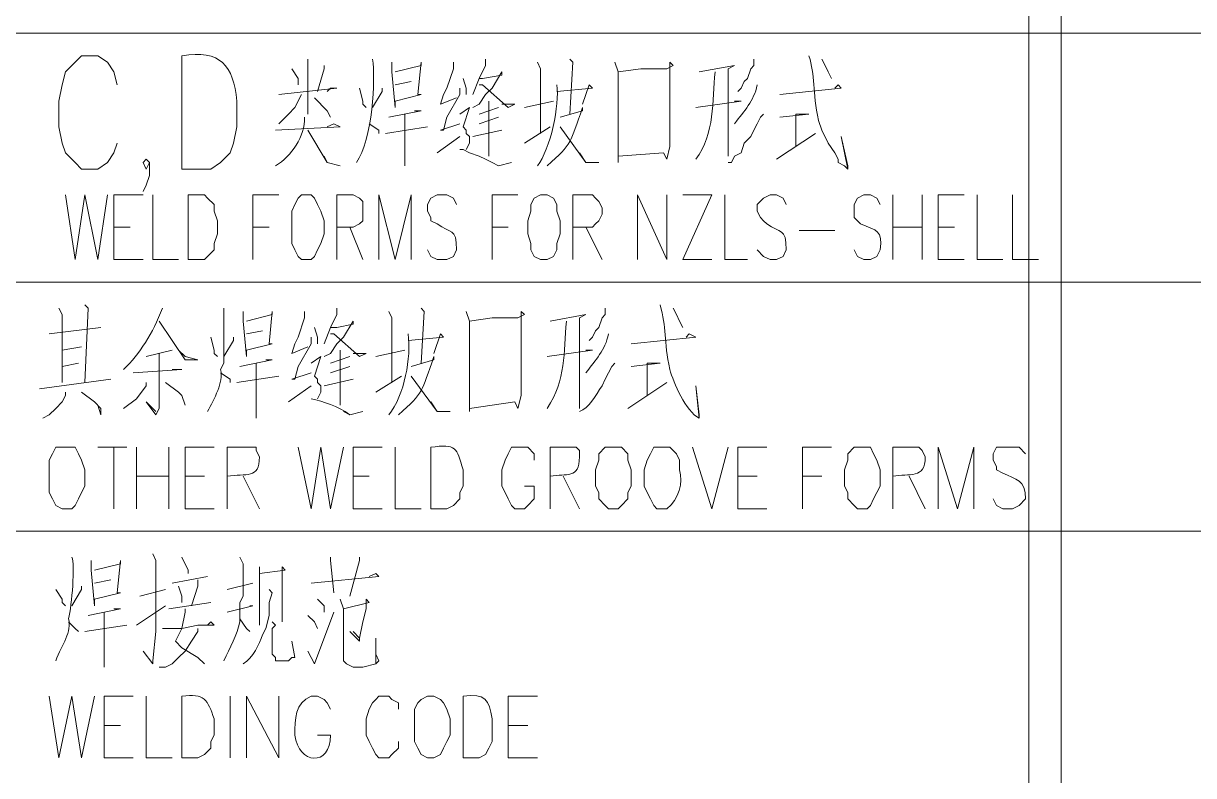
# Model space of a CAD drawing. Header units: millimetres. Extents: x 0 to 825, y 0 to 1167.
# Drawn here: x 686.1 to 751.3, y 979.8 to 1021.6 of the extents above; entities that cross this region are included whole.
import ezdxf

# ---------------------------------------------------------------- set-up
doc = ezdxf.new("R2010")
doc.units = ezdxf.units.MM
doc.layers.add('1', color=7, linetype='Continuous')

msp = doc.modelspace()

# ---------------------------------------------------------------- linework, layer by layer
at = {"layer": '1', "color": 30, "lineweight": 9}
msp.add_lwpolyline([(742.101732, 0.141732), (742.101732, 1166.901732)], dxfattribs=at)
at = {"layer": '1', "color": 0, "lineweight": 9}
for points in [[(743.901732, 785.301732), (743.901732, 1131.981732), (743.901732, 785.301732)], [(810.501732, 1021.101732), (560.841732, 1021.101732)], [(810.501732, 1021.101732), (560.841732, 1021.101732)], [(691.341732, 1018.221732), (691.161732, 1018.941732), (690.801732, 1019.481732), (690.261732, 1019.841732), (689.361732, 1019.841732), (689.001732, 1019.481732), (688.461732, 1018.941732), (688.281732, 1018.221732), (688.101732, 1017.321732), (688.101732, 1015.881732), (688.281732, 1014.981732), (688.461732, 1014.441732), (689.001732, 1013.901732), (689.361732, 1013.541732), (690.261732, 1013.541732), (690.801732, 1013.901732), (691.161732, 1014.441732), (691.341732, 1014.981732)], [(701.061732, 1019.121732), (701.421732, 1018.581732), (701.421732, 1018.221732)], [(701.961732, 1019.661732), (701.961732, 1019.481732), (701.961732, 1016.601732), (701.961732, 1016.961732), (701.961732, 1017.321732)], [(702.861732, 1019.301732), (702.861732, 1019.121732), (702.501732, 1017.861732)], [(706.641732, 1019.481732), (706.641732, 1018.941732), (706.821732, 1016.961732), (706.821732, 1017.321732), (708.261732, 1017.681732), (708.081732, 1017.681732), (708.261732, 1019.481732), (708.261732, 1019.301732), (706.821732, 1018.941732)], [(710.061732, 1019.481732), (710.061732, 1019.121732), (709.701732, 1018.041732), (709.521732, 1017.681732), (709.341732, 1017.141732), (710.241732, 1017.501732)], [(711.861732, 1019.661732), (711.861732, 1019.301732), (711.501732, 1018.581732), (711.141732, 1017.681732)], [(714.741732, 1019.481732), (714.921732, 1019.121732), (714.921732, 1015.521732)], [(716.541732, 1019.661732), (716.721732, 1019.481732), (716.721732, 1019.481732), (716.541732, 1016.601732)], [(719.061732, 1019.481732), (719.241732, 1018.941732), (719.241732, 1013.901732), (719.241732, 1014.261732), (721.761732, 1014.441732), (721.761732, 1014.441732), (721.941732, 1014.081732), (722.121732, 1014.801732), (722.121732, 1015.521732), (722.121732, 1016.781732), (722.121732, 1019.481732), (722.301732, 1019.301732), (721.941732, 1019.121732), (720.681732, 1019.121732), (720.501732, 1019.121732), (719.241732, 1018.941732)], [(723.741732, 1018.941732), (725.721732, 1019.301732), (725.721732, 1019.301732), (725.361732, 1019.121732)], [(725.361732, 1019.121732), (725.361732, 1014.261732), (725.361732, 1014.441732), (725.361732, 1014.801732)], [(726.801732, 1019.661732), (726.801732, 1019.301732), (726.621732, 1019.121732), (726.441732, 1018.581732), (726.261732, 1018.401732), (726.081732, 1018.041732), (725.901732, 1017.861732)], [(730.581732, 1019.661732), (730.761732, 1019.301732), (730.941732, 1018.941732), (731.121732, 1018.581732)], [(710.601732, 1018.581732), (710.781732, 1018.041732), (710.781732, 1017.681732)], [(711.501732, 1018.581732), (711.681732, 1018.581732), (712.761732, 1018.761732), (712.761732, 1018.941732), (712.221732, 1018.041732), (711.861732, 1017.681732), (711.501732, 1017.141732), (711.141732, 1016.961732)], [(700.341732, 1017.681732), (703.581732, 1018.041732), (703.221732, 1018.041732), (703.041732, 1017.861732)], [(704.841732, 1018.041732), (705.021732, 1017.321732), (705.021732, 1017.141732), (705.201732, 1016.961732)], [(706.101732, 1018.041732), (706.101732, 1017.861732), (705.561732, 1016.961732)], [(706.821732, 1018.221732), (707.721732, 1018.401732)], [(710.421732, 1018.041732), (710.421732, 1017.681732), (709.701732, 1016.421732), (709.521732, 1015.701732), (709.341732, 1015.701732), (710.421732, 1016.061732)], [(711.501732, 1018.221732), (711.681732, 1018.221732), (713.121732, 1016.961732), (713.481732, 1017.141732), (712.941732, 1017.141732), (712.761732, 1017.141732)], [(715.821732, 1017.861732), (717.801732, 1018.041732), (717.621732, 1018.221732), (717.261732, 1017.141732)], [(731.301732, 1018.041732), (731.481732, 1018.221732), (731.661732, 1018.041732), (728.241732, 1017.681732), (728.241732, 1017.681732)], [(701.601732, 1017.681732), (701.241732, 1016.961732), (700.881732, 1016.601732), (700.341732, 1016.061732)], [(702.321732, 1017.501732), (703.041732, 1016.781732), (703.221732, 1016.421732)], [(712.041732, 1017.321732), (712.041732, 1014.261732), (712.041732, 1014.621732), (712.041732, 1014.981732)], [(714.021732, 1016.961732), (715.641732, 1017.321732)], [(723.561732, 1016.961732), (726.081732, 1017.321732), (725.901732, 1017.321732), (725.721732, 1017.321732)], [(706.461732, 1016.421732), (708.261732, 1016.781732), (708.081732, 1016.781732), (707.901732, 1016.781732)], [(707.361732, 1016.601732), (707.361732, 1013.721732), (707.361732, 1014.081732), (707.361732, 1014.441732)], [(710.421732, 1016.601732), (710.961732, 1016.961732), (710.961732, 1016.961732), (710.601732, 1015.881732), (710.781732, 1015.701732), (710.781732, 1015.521732), (710.961732, 1015.341732), (710.961732, 1014.981732), (710.781732, 1014.621732)], [(712.581732, 1016.961732), (711.501732, 1016.601732)], [(727.341732, 1016.601732), (727.161732, 1016.421732), (726.981732, 1016.061732), (726.801732, 1015.701732), (726.621732, 1015.341732), (726.261732, 1014.981732), (726.081732, 1014.441732), (725.721732, 1014.261732), (725.541732, 1013.901732), (725.361732, 1013.901732)], [(728.241732, 1016.421732), (729.861732, 1016.601732), (729.681732, 1016.601732), (729.321732, 1016.601732), (729.141732, 1016.601732), (729.141732, 1016.241732), (729.141732, 1014.801732)], [(700.161732, 1015.701732), (703.761732, 1015.881732), (703.401732, 1016.061732), (703.041732, 1015.881732)], [(705.381732, 1016.061732), (705.921732, 1015.701732), (705.921732, 1015.521732)], [(706.281732, 1015.521732), (708.621732, 1015.881732)], [(711.501732, 1016.061732), (712.581732, 1016.421732)], [(714.021732, 1014.981732), (715.461732, 1015.881732)], [(716.001732, 1015.881732), (717.441732, 1013.901732), (718.161732, 1013.901732), (717.441732, 1013.901732), (717.081732, 1014.441732)], [(701.961732, 1015.701732), (703.041732, 1013.901732), (703.761732, 1013.721732), (703.041732, 1013.901732), (702.861732, 1014.261732)], [(709.161732, 1014.441732), (710.421732, 1015.341732)], [(712.761732, 1015.701732), (711.141732, 1015.341732)], [(728.061732, 1014.081732), (730.221732, 1015.521732)], [(710.421732, 1014.621732), (710.601732, 1014.621732), (710.961732, 1014.441732), (711.501732, 1014.261732), (711.861732, 1014.081732), (712.221732, 1013.901732), (712.581732, 1013.721732), (713.301732, 1013.901732), (712.581732, 1013.721732), (712.221732, 1013.901732)], [(693.141732, 1013.901732), (692.961732, 1013.541732), (692.781732, 1013.901732), (692.961732, 1014.081732), (693.141732, 1013.901732), (693.141732, 1013.181732), (692.961732, 1012.641732), (692.781732, 1012.281732)], [(688.461732, 1012.101732), (689.001732, 1008.501732), (689.541732, 1012.101732), (690.261732, 1008.501732), (690.801732, 1012.101732)], [(691.161732, 1008.501732), (691.161732, 1012.101732), (692.781732, 1012.101732)], [(693.321732, 1012.101732), (693.321732, 1008.501732), (694.761732, 1008.501732)], [(695.301732, 1008.501732), (695.301732, 1012.101732), (696.201732, 1012.101732), (696.381732, 1011.921732), (696.741732, 1011.561732), (696.741732, 1011.201732), (696.921732, 1010.661732), (696.921732, 1009.941732), (696.741732, 1009.401732), (696.741732, 1009.041732), (696.381732, 1008.681732), (696.201732, 1008.501732), (695.301732, 1008.501732)], [(698.901732, 1008.501732), (698.901732, 1012.101732), (700.341732, 1012.101732)], [(701.601732, 1012.101732), (701.421732, 1011.921732), (701.241732, 1011.561732), (701.061732, 1011.201732), (701.061732, 1010.661732), (701.061732, 1009.941732), (701.061732, 1009.401732), (701.241732, 1009.041732), (701.421732, 1008.681732), (701.601732, 1008.501732), (702.141732, 1008.501732), (702.321732, 1008.681732), (702.501732, 1009.041732), (702.681732, 1009.401732), (702.861732, 1009.941732), (702.861732, 1010.661732), (702.681732, 1011.201732), (702.501732, 1011.561732), (702.321732, 1011.921732), (702.141732, 1012.101732), (701.601732, 1012.101732)], [(703.581732, 1008.501732), (703.581732, 1012.101732), (704.481732, 1012.101732), (704.841732, 1011.921732), (705.021732, 1011.741732), (705.021732, 1011.381732), (705.021732, 1011.021732), (705.021732, 1010.661732), (704.841732, 1010.481732), (704.481732, 1010.301732), (703.581732, 1010.301732)], [(705.921732, 1008.501732), (705.921732, 1012.101732), (706.821732, 1008.501732), (707.721732, 1012.101732), (707.721732, 1008.501732)], [(712.221732, 1008.501732), (712.221732, 1012.101732), (713.661732, 1012.101732)], [(714.921732, 1012.101732), (714.561732, 1011.921732), (714.381732, 1011.561732), (714.381732, 1011.201732), (714.201732, 1010.661732), (714.201732, 1009.941732), (714.381732, 1009.401732), (714.381732, 1009.041732), (714.561732, 1008.681732), (714.921732, 1008.501732), (715.281732, 1008.501732), (715.641732, 1008.681732), (715.821732, 1009.041732), (715.821732, 1009.401732), (716.001732, 1009.941732), (716.001732, 1010.661732), (715.821732, 1011.201732), (715.821732, 1011.561732), (715.641732, 1011.921732), (715.281732, 1012.101732), (714.921732, 1012.101732)], [(716.721732, 1008.501732), (716.721732, 1012.101732), (717.801732, 1012.101732), (717.981732, 1011.921732), (718.161732, 1011.741732), (718.341732, 1011.381732), (718.341732, 1011.021732), (718.161732, 1010.661732), (717.981732, 1010.481732), (717.801732, 1010.301732), (716.721732, 1010.301732)], [(720.321732, 1008.501732), (720.321732, 1012.101732), (721.941732, 1008.501732), (721.941732, 1012.101732)], [(722.841732, 1012.101732), (724.461732, 1012.101732), (722.841732, 1008.501732), (724.461732, 1008.501732)], [(725.181732, 1012.101732), (725.181732, 1008.501732), (726.441732, 1008.501732)], [(734.541732, 1008.501732), (734.541732, 1012.101732)], [(736.161732, 1012.101732), (736.161732, 1008.501732)], [(737.061732, 1008.501732), (737.061732, 1012.101732), (738.501732, 1012.101732)], [(739.221732, 1012.101732), (739.221732, 1008.501732), (740.661732, 1008.501732)], [(741.201732, 1012.101732), (741.201732, 1008.501732), (742.641732, 1008.501732)], [(691.161732, 1010.301732), (692.061732, 1010.301732)], [(698.901732, 1010.301732), (699.801732, 1010.301732)], [(704.301732, 1010.301732), (705.021732, 1008.501732)], [(712.221732, 1010.301732), (713.121732, 1010.301732)], [(717.441732, 1010.301732), (718.341732, 1008.501732)], [(729.321732, 1010.121732), (731.301732, 1010.121732)], [(734.541732, 1010.301732), (736.161732, 1010.301732)], [(737.061732, 1010.301732), (737.961732, 1010.301732)], [(691.161732, 1008.501732), (692.781732, 1008.501732)], [(737.061732, 1008.501732), (738.501732, 1008.501732)], [(810.501732, 1007.241732), (560.841732, 1007.241732), (810.501732, 1007.241732)], [(688.101732, 1005.801732), (688.281732, 1005.441732), (688.281732, 1001.661732)], [(689.541732, 1005.981732), (689.721732, 1005.801732), (689.541732, 1001.661732)], [(698.361732, 1005.621732), (698.361732, 1005.081732), (698.541732, 1003.101732), (698.541732, 1003.461732), (699.981732, 1003.821732), (699.801732, 1003.821732), (699.981732, 1005.621732), (699.981732, 1005.441732), (698.541732, 1005.081732)], [(701.781732, 1005.621732), (701.781732, 1005.261732), (701.421732, 1004.181732), (701.241732, 1003.821732), (701.061732, 1003.281732), (701.961732, 1003.641732)], [(703.581732, 1005.801732), (703.581732, 1005.441732), (703.221732, 1004.721732), (702.861732, 1003.821732)], [(706.461732, 1005.621732), (706.641732, 1005.261732), (706.641732, 1001.661732)], [(708.261732, 1005.801732), (708.441732, 1005.621732), (708.441732, 1005.621732), (708.261732, 1002.741732)], [(710.781732, 1005.621732), (710.961732, 1005.081732), (710.961732, 1000.041732), (710.961732, 1000.221732), (713.481732, 1000.581732), (713.481732, 1000.581732), (713.661732, 1000.221732), (713.841732, 1000.941732), (713.841732, 1001.661732), (713.841732, 1002.921732), (713.841732, 1005.621732), (714.021732, 1005.441732), (713.661732, 1005.261732), (712.401732, 1005.261732), (712.221732, 1005.261732), (710.961732, 1005.081732)], [(715.461732, 1005.081732), (717.441732, 1005.441732), (717.441732, 1005.441732), (717.081732, 1005.261732)], [(718.521732, 1005.801732), (718.521732, 1005.441732), (718.341732, 1005.261732), (718.161732, 1004.721732), (717.981732, 1004.541732), (717.801732, 1004.181732), (717.621732, 1004.001732)], [(722.301732, 1005.801732), (722.481732, 1005.441732), (722.661732, 1005.081732), (722.841732, 1004.721732)], [(693.681732, 1005.081732), (695.121732, 1002.921732), (695.841732, 1002.921732), (695.121732, 1003.101732), (694.761732, 1003.461732)], [(703.221732, 1004.721732), (703.581732, 1004.721732), (704.481732, 1004.901732), (704.481732, 1005.081732), (703.941732, 1004.181732), (703.581732, 1003.821732), (703.221732, 1003.281732), (702.861732, 1003.101732)], [(717.081732, 1005.261732), (717.081732, 1000.221732), (717.081732, 1000.581732), (717.081732, 1000.941732)], [(687.561732, 1004.361732), (690.441732, 1004.721732)], [(696.561732, 1004.181732), (696.741732, 1003.461732), (696.741732, 1003.281732), (696.921732, 1003.101732)], [(697.821732, 1004.181732), (697.821732, 1004.001732), (697.281732, 1003.101732)], [(698.541732, 1004.361732), (699.441732, 1004.541732)], [(702.141732, 1004.181732), (702.141732, 1003.821732), (701.421732, 1002.561732), (701.241732, 1001.841732), (701.061732, 1001.841732), (702.141732, 1002.201732)], [(702.321732, 1004.721732), (702.501732, 1004.181732), (702.501732, 1003.821732)], [(703.221732, 1004.361732), (703.401732, 1004.361732), (704.841732, 1003.101732), (705.201732, 1003.281732), (704.661732, 1003.281732), (704.481732, 1003.281732)], [(707.541732, 1004.001732), (709.521732, 1004.181732), (709.341732, 1004.361732), (708.981732, 1003.281732)], [(723.021732, 1004.181732), (723.201732, 1004.361732), (723.561732, 1004.181732), (719.961732, 1003.821732), (719.961732, 1003.821732)], [(688.281732, 1003.461732), (689.361732, 1003.641732)], [(694.401732, 1003.461732), (692.961732, 1003.101732)], [(693.681732, 1003.281732), (693.681732, 1000.221732), (693.501732, 999.861732), (692.961732, 1000.581732), (693.501732, 1000.041732)], [(698.181732, 1002.561732), (699.981732, 1002.921732), (699.801732, 1002.921732), (699.621732, 1002.921732)], [(702.141732, 1002.741732), (702.681732, 1003.101732), (702.681732, 1003.101732), (702.321732, 1002.021732), (702.501732, 1001.841732), (702.501732, 1001.661732), (702.681732, 1001.481732), (702.681732, 1001.121732), (702.501732, 1000.761732)], [(704.301732, 1003.101732), (703.221732, 1002.741732)], [(703.761732, 1003.461732), (703.761732, 1000.401732), (703.761732, 1000.761732), (703.761732, 1001.121732)], [(705.741732, 1003.101732), (707.361732, 1003.461732)], [(715.281732, 1003.101732), (717.801732, 1003.461732), (717.621732, 1003.461732), (717.441732, 1003.461732)], [(688.281732, 1002.561732), (689.181732, 1002.741732)], [(692.241732, 1002.201732), (694.941732, 1002.381732), (694.761732, 1002.381732), (694.401732, 1002.381732)], [(697.101732, 1002.201732), (697.641732, 1001.841732), (697.641732, 1001.661732)], [(699.081732, 1002.741732), (699.081732, 999.681732), (699.081732, 1000.221732), (699.081732, 1000.581732)], [(703.221732, 1002.201732), (704.301732, 1002.561732)], [(719.961732, 1002.561732), (721.581732, 1002.741732), (721.401732, 1002.741732), (721.041732, 1002.741732), (720.861732, 1002.741732), (720.861732, 1002.381732), (720.861732, 1000.941732)], [(687.021732, 1001.301732), (690.981732, 1001.841732)], [(692.961732, 1001.661732), (692.961732, 1001.481732), (692.421732, 1000.761732), (691.701732, 1000.221732)], [(694.041732, 1001.661732), (694.761732, 1001.121732), (694.941732, 1000.941732), (695.121732, 1000.401732), (694.941732, 1000.941732)], [(698.001732, 1001.661732), (700.341732, 1002.021732)], [(704.481732, 1001.841732), (702.861732, 1001.481732)], [(705.741732, 1001.121732), (707.181732, 1002.021732)], [(707.721732, 1002.021732), (709.161732, 1000.041732), (709.881732, 1000.041732), (709.161732, 1000.041732), (708.801732, 1000.581732)], [(719.781732, 1000.221732), (721.941732, 1001.661732)], [(688.461732, 1001.121732), (688.461732, 1000.941732), (688.281732, 1000.581732), (687.921732, 1000.221732), (687.561732, 999.861732), (687.201732, 999.681732)], [(689.361732, 1001.121732), (690.081732, 1000.581732), (690.441732, 1000.221732), (690.441732, 999.861732), (690.261732, 1000.401732)], [(700.881732, 1000.581732), (702.141732, 1001.481732)], [(688.281732, 998.061732), (687.921732, 998.061732), (687.741732, 997.701732), (687.561732, 997.341732), (687.561732, 996.801732), (687.561732, 995.901732), (687.561732, 995.541732), (687.741732, 995.181732), (687.921732, 994.821732), (688.281732, 994.641732), (688.821732, 994.641732), (689.001732, 994.821732), (689.181732, 995.181732), (689.361732, 995.541732), (689.541732, 995.901732), (689.541732, 996.801732), (689.361732, 997.341732), (689.181732, 997.701732), (689.001732, 998.061732), (688.821732, 998.061732), (688.281732, 998.061732)], [(690.261732, 998.061732), (691.881732, 998.061732)], [(691.161732, 998.061732), (691.161732, 994.641732)], [(692.421732, 994.641732), (692.421732, 998.061732)], [(694.221732, 998.061732), (694.221732, 994.641732)], [(695.121732, 994.641732), (695.121732, 998.061732), (696.741732, 998.061732)], [(701.421732, 998.061732), (702.141732, 994.641732), (702.681732, 998.061732), (703.221732, 994.641732), (703.941732, 998.061732)], [(704.481732, 994.641732), (704.481732, 998.061732), (706.101732, 998.061732)], [(706.821732, 998.061732), (706.821732, 994.641732), (708.261732, 994.641732)], [(714.561732, 997.341732), (714.561732, 997.701732), (714.201732, 998.061732), (714.021732, 998.061732), (713.481732, 998.061732), (713.301732, 998.061732), (713.121732, 997.701732), (712.941732, 997.341732), (712.761732, 996.801732), (712.761732, 995.901732), (712.941732, 995.541732), (713.121732, 995.181732), (713.301732, 994.821732), (713.481732, 994.641732), (714.021732, 994.641732), (714.201732, 994.821732), (714.561732, 995.181732), (714.561732, 995.541732), (714.561732, 995.901732), (714.021732, 995.901732)], [(718.701732, 998.061732), (718.521732, 998.061732), (718.161732, 997.701732), (718.161732, 997.341732), (717.981732, 996.801732), (717.981732, 995.901732), (718.161732, 995.541732), (718.161732, 995.181732), (718.521732, 994.821732), (718.701732, 994.641732), (719.241732, 994.641732), (719.421732, 994.821732), (719.781732, 995.181732), (719.781732, 995.541732), (719.961732, 995.901732), (719.961732, 996.801732), (719.781732, 997.341732), (719.781732, 997.701732), (719.421732, 998.061732), (719.241732, 998.061732), (718.701732, 998.061732)], [(723.381732, 998.061732), (724.461732, 994.641732), (725.361732, 998.061732)], [(725.901732, 994.641732), (725.901732, 998.061732), (727.521732, 998.061732)], [(729.501732, 994.641732), (729.501732, 998.061732), (731.121732, 998.061732)], [(732.561732, 998.061732), (732.381732, 998.061732), (732.021732, 997.701732), (732.021732, 997.341732), (731.841732, 996.801732), (731.841732, 995.901732), (732.021732, 995.541732), (732.021732, 995.181732), (732.381732, 994.821732), (732.561732, 994.641732), (733.101732, 994.641732), (733.281732, 994.821732), (733.461732, 995.181732), (733.641732, 995.541732), (733.821732, 995.901732), (733.821732, 996.801732), (733.641732, 997.341732), (733.461732, 997.701732), (733.281732, 998.061732), (733.101732, 998.061732), (732.561732, 998.061732)], [(737.061732, 994.641732), (737.061732, 998.061732), (738.141732, 994.641732), (739.041732, 998.061732), (739.041732, 994.641732)], [(692.421732, 996.441732), (694.221732, 996.441732)], [(695.121732, 996.441732), (696.201732, 996.441732)], [(698.361732, 996.441732), (699.261732, 994.641732)], [(704.481732, 996.441732), (705.381732, 996.441732)], [(716.181732, 996.441732), (717.081732, 994.641732)], [(725.901732, 996.441732), (726.981732, 996.441732)], [(729.501732, 996.441732), (730.581732, 996.441732)], [(735.441732, 996.441732), (736.341732, 994.641732)], [(695.121732, 994.641732), (696.741732, 994.641732)], [(704.481732, 994.641732), (706.101732, 994.641732)], [(725.901732, 994.641732), (727.521732, 994.641732)], [(810.501732, 993.381732), (560.841732, 993.381732)], [(810.501732, 993.381732), (560.841732, 993.381732)], [(689.901732, 991.761732), (689.901732, 991.221732), (690.081732, 989.241732), (690.081732, 989.601732), (691.521732, 989.961732), (691.341732, 989.961732), (691.521732, 991.761732), (691.521732, 991.581732), (690.081732, 991.221732)], [(693.321732, 992.121732), (693.501732, 991.761732), (693.501732, 991.761732), (693.501732, 987.801732), (693.321732, 986.181732), (693.321732, 986.001732), (692.781732, 986.721732), (693.321732, 986.001732)], [(694.941732, 991.941732), (695.301732, 991.221732), (695.301732, 991.041732)], [(703.221732, 991.941732), (703.221732, 991.761732), (703.401732, 989.961732)], [(704.841732, 991.941732), (704.841732, 991.761732), (704.301732, 989.781732)], [(699.261732, 991.401732), (699.261732, 988.161732), (699.261732, 988.881732)], [(699.261732, 991.041732), (700.701732, 991.221732), (700.521732, 991.401732), (700.521732, 991.041732), (700.521732, 989.061732), (700.521732, 988.341732), (700.521732, 988.881732)], [(690.081732, 990.501732), (690.981732, 990.681732)], [(694.401732, 990.501732), (696.381732, 990.861732)], [(695.841732, 990.681732), (695.841732, 990.321732), (695.481732, 989.241732)], [(697.461732, 990.141732), (698.901732, 990.501732)], [(702.141732, 990.501732), (705.921732, 990.861732), (705.741732, 991.041732), (705.381732, 990.861732)], [(687.921732, 990.141732), (688.281732, 989.601732), (688.281732, 989.421732), (688.461732, 989.241732)], [(689.361732, 990.321732), (689.361732, 990.141732), (688.821732, 989.241732)], [(692.601732, 989.781732), (694.041732, 990.141732)], [(694.761732, 990.321732), (694.941732, 989.781732), (694.941732, 989.421732)], [(692.421732, 988.161732), (694.041732, 989.241732)], [(694.221732, 989.061732), (696.561732, 989.421732)], [(697.461732, 988.881732), (698.901732, 989.241732), (698.721732, 989.241732), (698.721732, 989.241732)], [(702.501732, 989.601732), (702.861732, 989.241732), (702.861732, 988.881732)], [(705.741732, 987.441732), (705.741732, 986.541732), (705.921732, 986.181732), (705.741732, 986.001732), (705.021732, 985.821732), (704.481732, 985.821732), (704.121732, 986.001732), (703.941732, 986.181732), (703.941732, 986.361732), (703.941732, 989.061732), (703.761732, 989.601732), (703.941732, 989.061732), (705.381732, 989.421732), (705.201732, 989.601732), (705.201732, 989.061732), (705.021732, 988.341732), (704.841732, 987.441732), (704.841732, 987.261732), (704.301732, 987.801732)], [(689.721732, 988.701732), (691.521732, 989.061732), (691.341732, 989.061732), (691.161732, 989.061732)], [(690.621732, 988.881732), (690.621732, 985.821732), (690.621732, 986.361732), (690.621732, 986.721732)], [(695.121732, 989.061732), (695.121732, 988.881732), (694.941732, 987.981732), (694.581732, 987.261732), (694.941732, 986.901732), (695.841732, 986.361732), (696.201732, 986.001732)], [(698.181732, 988.521732), (698.541732, 987.981732), (698.721732, 987.801732)], [(701.961732, 986.721732), (702.321732, 986.001732), (703.401732, 988.881732)], [(701.961732, 988.701732), (702.321732, 988.341732), (702.501732, 987.981732)], [(688.641732, 988.341732), (689.001732, 987.981732), (689.181732, 987.801732)], [(689.541732, 987.801732), (691.881732, 988.161732)], [(695.841732, 987.981732), (695.841732, 987.801732), (695.481732, 987.261732), (695.121732, 986.721732), (694.761732, 986.361732), (694.401732, 986.001732), (694.041732, 985.821732), (693.681732, 985.821732)], [(693.861732, 987.981732), (694.941732, 987.981732), (695.841732, 988.161732), (696.741732, 988.161732), (696.561732, 988.341732), (696.381732, 988.161732)], [(699.981732, 988.341732), (700.161732, 988.161732), (699.981732, 987.981732), (699.981732, 986.541732), (700.161732, 986.361732), (700.161732, 986.181732), (700.881732, 986.181732), (701.061732, 986.361732), (701.241732, 986.361732), (701.061732, 987.261732), (701.241732, 986.361732)], [(704.481732, 987.801732), (704.841732, 987.441732)], [(705.741732, 986.901732), (705.741732, 986.001732)], [(687.561732, 984.201732), (688.101732, 980.781732), (688.821732, 984.201732), (689.361732, 980.781732), (690.081732, 984.201732)], [(690.621732, 980.781732), (690.621732, 984.201732), (692.241732, 984.201732)], [(692.961732, 984.201732), (692.961732, 980.781732), (694.401732, 980.781732)], [(697.641732, 980.781732), (697.641732, 984.201732)], [(698.541732, 980.781732), (698.541732, 984.201732), (700.341732, 980.781732), (700.341732, 984.201732)], [(707.001732, 983.481732), (707.001732, 983.841732), (706.641732, 984.021732), (706.461732, 984.201732), (705.921732, 984.201732), (705.741732, 984.021732), (705.561732, 983.841732), (705.381732, 983.481732), (705.201732, 982.941732), (705.201732, 982.041732), (705.381732, 981.681732), (705.561732, 981.321732), (705.741732, 980.961732), (705.921732, 980.781732), (706.461732, 980.781732), (706.641732, 980.961732), (707.001732, 981.321732), (707.001732, 981.681732)], [(708.621732, 984.201732), (708.261732, 984.021732), (708.081732, 983.841732), (707.901732, 983.481732), (707.901732, 982.941732), (707.901732, 982.041732), (707.901732, 981.681732), (708.081732, 981.321732), (708.261732, 980.961732), (708.621732, 980.781732), (708.981732, 980.781732), (709.341732, 980.961732), (709.521732, 981.321732), (709.701732, 981.681732), (709.881732, 982.041732), (709.881732, 982.941732), (709.701732, 983.481732), (709.521732, 983.841732), (709.341732, 984.021732), (708.981732, 984.201732), (708.621732, 984.201732)], [(713.121732, 980.781732), (713.121732, 984.201732), (714.741732, 984.201732)], [(690.621732, 982.581732), (691.521732, 982.581732)], [(713.121732, 982.581732), (714.201732, 982.581732)], [(690.621732, 980.781732), (692.241732, 980.781732)], [(713.121732, 980.781732), (714.741732, 980.781732)]]:
    msp.add_lwpolyline(points, dxfattribs=at)
for points, knots in [([(694.941732, 1013.541732), (694.941732, 1013.541732), (694.941732, 1019.841732), (694.941732, 1019.841732), (697.101732, 1020.201732), (697.821732, 1019.301732), (698.001732, 1017.321732), (698.001732, 1017.321732), (698.001732, 1015.881732), (698.001732, 1015.881732), (698.001732, 1015.881732), (697.821732, 1014.981732), (697.821732, 1014.981732), (697.821732, 1014.981732), (697.641732, 1014.441732), (697.641732, 1014.441732), (697.641732, 1014.441732), (697.101732, 1013.901732), (697.101732, 1013.901732), (697.101732, 1013.901732), (696.561732, 1013.541732), (696.561732, 1013.541732), (696.561732, 1013.541732), (694.941732, 1013.541732), (694.941732, 1013.541732)], [0, 0, 0, 0, 1, 1, 1, 2, 2, 2, 3, 3, 3, 4, 4, 4, 5, 5, 5, 6, 6, 6, 7, 7, 7, 8, 8, 8, 8]), ([(729.861732, 1019.841732), (730.221732, 1018.761732), (730.041732, 1017.861732), (730.401732, 1016.241732), (730.401732, 1016.241732), (730.581732, 1015.701732), (730.581732, 1015.701732), (730.581732, 1015.701732), (730.941732, 1014.981732), (730.941732, 1014.981732), (730.941732, 1014.981732), (731.301732, 1014.441732), (731.301732, 1014.441732), (731.301732, 1014.441732), (731.481732, 1014.081732), (731.481732, 1014.081732), (731.481732, 1014.081732), (731.481732, 1013.901732), (731.481732, 1013.901732), (731.481732, 1013.901732), (731.841732, 1013.721732), (731.841732, 1013.721732), (731.841732, 1013.721732), (732.021732, 1013.541732), (732.021732, 1013.541732), (732.021732, 1013.541732), (732.021732, 1013.721732), (732.021732, 1013.721732), (732.021732, 1013.721732), (731.661732, 1015.341732), (731.661732, 1015.341732), (731.661732, 1015.341732), (732.021732, 1013.541732), (732.021732, 1013.541732)], [0, 0, 0, 0, 1, 1, 1, 2, 2, 2, 3, 3, 3, 4, 4, 4, 5, 5, 5, 6, 6, 6, 7, 7, 7, 8, 8, 8, 9, 9, 9, 10, 10, 10, 11, 11, 11, 11]), ([(716.001732, 1016.421732), (716.001732, 1016.421732), (717.261732, 1016.781732), (717.261732, 1016.781732), (717.261732, 1016.781732), (717.261732, 1016.961732), (717.261732, 1016.961732), (716.541732, 1014.981732), (716.721732, 1014.981732), (715.281732, 1013.721732)], [0, 0, 0, 0, 1, 1, 1, 2, 2, 2, 3, 3, 3, 3]), ([(710.241732, 1011.561732), (710.241732, 1011.561732), (710.061732, 1011.921732), (710.061732, 1011.921732), (710.061732, 1011.921732), (709.701732, 1012.101732), (709.701732, 1012.101732), (709.701732, 1012.101732), (709.161732, 1012.101732), (709.161732, 1012.101732), (709.161732, 1012.101732), (708.801732, 1011.921732), (708.801732, 1011.921732), (708.801732, 1011.921732), (708.621732, 1011.561732), (708.621732, 1011.561732), (708.621732, 1011.561732), (708.621732, 1011.201732), (708.621732, 1011.201732), (708.621732, 1011.201732), (708.801732, 1010.841732), (708.801732, 1010.841732), (708.801732, 1010.841732), (708.801732, 1010.661732), (708.801732, 1010.661732), (708.801732, 1010.661732), (709.161732, 1010.481732), (709.161732, 1010.481732), (709.881732, 1009.941732), (710.241732, 1010.301732), (710.241732, 1009.041732), (710.241732, 1009.041732), (710.061732, 1008.681732), (710.061732, 1008.681732), (710.061732, 1008.681732), (709.701732, 1008.501732), (709.701732, 1008.501732), (709.701732, 1008.501732), (709.161732, 1008.501732), (709.161732, 1008.501732), (709.161732, 1008.501732), (708.801732, 1008.681732), (708.801732, 1008.681732), (708.801732, 1008.681732), (708.621732, 1009.041732), (708.621732, 1009.041732)], [0, 0, 0, 0, 1, 1, 1, 2, 2, 2, 3, 3, 3, 4, 4, 4, 5, 5, 5, 6, 6, 6, 7, 7, 7, 8, 8, 8, 9, 9, 9, 10, 10, 10, 11, 11, 11, 12, 12, 12, 13, 13, 13, 14, 14, 14, 15, 15, 15, 15]), ([(728.601732, 1011.561732), (728.601732, 1011.561732), (728.421732, 1011.921732), (728.421732, 1011.921732), (728.421732, 1011.921732), (728.061732, 1012.101732), (728.061732, 1012.101732), (728.061732, 1012.101732), (727.701732, 1012.101732), (727.701732, 1012.101732), (727.701732, 1012.101732), (727.341732, 1011.921732), (727.341732, 1011.921732), (727.341732, 1011.921732), (726.981732, 1011.561732), (726.981732, 1011.561732), (726.981732, 1011.561732), (726.981732, 1011.201732), (726.981732, 1011.201732), (726.981732, 1011.201732), (727.161732, 1010.841732), (727.161732, 1010.841732), (727.161732, 1010.841732), (727.341732, 1010.661732), (727.341732, 1010.661732), (727.341732, 1010.661732), (727.521732, 1010.481732), (727.521732, 1010.481732), (728.241732, 1009.941732), (728.601732, 1010.301732), (728.601732, 1009.041732), (728.601732, 1009.041732), (728.421732, 1008.681732), (728.421732, 1008.681732), (728.421732, 1008.681732), (728.061732, 1008.501732), (728.061732, 1008.501732), (728.061732, 1008.501732), (727.701732, 1008.501732), (727.701732, 1008.501732), (727.701732, 1008.501732), (727.341732, 1008.681732), (727.341732, 1008.681732), (727.341732, 1008.681732), (726.981732, 1009.041732), (726.981732, 1009.041732)], [0, 0, 0, 0, 1, 1, 1, 2, 2, 2, 3, 3, 3, 4, 4, 4, 5, 5, 5, 6, 6, 6, 7, 7, 7, 8, 8, 8, 9, 9, 9, 10, 10, 10, 11, 11, 11, 12, 12, 12, 13, 13, 13, 14, 14, 14, 15, 15, 15, 15]), ([(733.821732, 1011.561732), (733.821732, 1011.561732), (733.641732, 1011.921732), (733.641732, 1011.921732), (733.641732, 1011.921732), (733.281732, 1012.101732), (733.281732, 1012.101732), (733.281732, 1012.101732), (732.921732, 1012.101732), (732.921732, 1012.101732), (732.921732, 1012.101732), (732.561732, 1011.921732), (732.561732, 1011.921732), (732.561732, 1011.921732), (732.381732, 1011.561732), (732.381732, 1011.561732), (732.381732, 1011.561732), (732.381732, 1011.201732), (732.381732, 1011.201732), (732.381732, 1011.201732), (732.381732, 1010.841732), (732.381732, 1010.841732), (732.381732, 1010.841732), (732.561732, 1010.661732), (732.561732, 1010.661732), (732.561732, 1010.661732), (732.741732, 1010.481732), (732.741732, 1010.481732), (733.641732, 1010.121732), (734.001732, 1010.121732), (733.821732, 1009.041732), (733.821732, 1009.041732), (733.641732, 1008.681732), (733.641732, 1008.681732), (733.641732, 1008.681732), (733.281732, 1008.501732), (733.281732, 1008.501732), (733.281732, 1008.501732), (732.921732, 1008.501732), (732.921732, 1008.501732), (732.921732, 1008.501732), (732.561732, 1008.681732), (732.561732, 1008.681732), (732.561732, 1008.681732), (732.381732, 1009.041732), (732.381732, 1009.041732)], [0, 0, 0, 0, 1, 1, 1, 2, 2, 2, 3, 3, 3, 4, 4, 4, 5, 5, 5, 6, 6, 6, 7, 7, 7, 8, 8, 8, 9, 9, 9, 10, 10, 10, 11, 11, 11, 12, 12, 12, 13, 13, 13, 14, 14, 14, 15, 15, 15, 15]), ([(697.281732, 1005.801732), (697.281732, 1005.801732), (697.281732, 1005.441732), (697.281732, 1005.441732), (697.281732, 1005.441732), (697.281732, 1005.441732), (697.281732, 1005.441732), (697.281732, 1005.441732), (697.281732, 1003.281732), (697.281732, 1003.281732), (697.281732, 1003.281732), (697.281732, 1002.741732), (697.281732, 1002.741732), (697.281732, 1002.741732), (697.101732, 1002.381732), (697.101732, 1002.381732), (697.281732, 1001.661732), (696.741732, 1000.761732), (696.381732, 1000.041732)], [0, 0, 0, 0, 1, 1, 1, 2, 2, 2, 3, 3, 3, 4, 4, 4, 5, 5, 5, 6, 6, 6, 6]), ([(721.581732, 1005.981732), (721.941732, 1004.721732), (721.761732, 1004.001732), (722.121732, 1002.381732), (722.301732, 1001.661732), (723.021732, 1000.041732), (723.741732, 999.681732), (723.741732, 999.681732), (723.741732, 999.861732), (723.741732, 999.861732), (723.741732, 999.861732), (723.561732, 1001.481732), (723.561732, 1001.481732), (723.561732, 1001.481732), (723.741732, 999.681732), (723.741732, 999.681732)], [0, 0, 0, 0, 1, 1, 1, 2, 2, 2, 3, 3, 3, 4, 4, 4, 5, 5, 5, 5]), ([(707.721732, 1002.561732), (707.721732, 1002.561732), (708.981732, 1002.921732), (708.981732, 1002.921732), (708.981732, 1002.921732), (708.981732, 1003.101732), (708.981732, 1003.101732), (708.261732, 1001.121732), (708.441732, 1001.121732), (707.001732, 999.861732)], [0, 0, 0, 0, 1, 1, 1, 2, 2, 2, 3, 3, 3, 3]), ([(719.061732, 1002.741732), (719.061732, 1002.741732), (718.881732, 1002.561732), (718.881732, 1002.561732), (718.881732, 1002.561732), (718.701732, 1002.201732), (718.701732, 1002.201732), (718.701732, 1002.201732), (718.521732, 1001.841732), (718.521732, 1001.841732), (718.521732, 1001.841732), (718.341732, 1001.481732), (718.341732, 1001.481732), (717.981732, 1000.941732), (717.621732, 1000.221732), (717.081732, 1000.041732)], [0, 0, 0, 0, 1, 1, 1, 2, 2, 2, 3, 3, 3, 4, 4, 4, 5, 5, 5, 5]), ([(702.141732, 1000.761732), (702.861732, 1000.581732), (703.581732, 1000.401732), (704.301732, 999.861732), (704.301732, 999.861732), (705.021732, 1000.041732), (705.021732, 1000.041732), (705.021732, 1000.041732), (704.301732, 999.861732), (704.301732, 999.861732), (704.301732, 999.861732), (703.941732, 1000.041732), (703.941732, 1000.041732)], [0, 0, 0, 0, 1, 1, 1, 2, 2, 2, 3, 3, 3, 4, 4, 4, 4]), ([(697.461732, 994.641732), (697.461732, 994.641732), (697.461732, 998.061732), (697.461732, 998.061732), (697.461732, 998.061732), (698.721732, 998.061732), (698.721732, 998.061732), (698.721732, 998.061732), (699.081732, 998.061732), (699.081732, 998.061732), (699.081732, 998.061732), (699.081732, 997.881732), (699.081732, 997.881732), (699.081732, 997.881732), (699.261732, 997.521732), (699.261732, 997.521732), (699.261732, 996.261732), (698.541732, 996.621732), (697.461732, 996.441732)], [0, 0, 0, 0, 1, 1, 1, 2, 2, 2, 3, 3, 3, 4, 4, 4, 5, 5, 5, 6, 6, 6, 6]), ([(708.801732, 994.641732), (708.801732, 994.641732), (708.801732, 998.061732), (708.801732, 998.061732), (710.241732, 998.241732), (710.241732, 998.061732), (710.601732, 996.801732), (710.601732, 996.801732), (710.601732, 995.901732), (710.601732, 995.901732), (710.601732, 995.901732), (710.421732, 995.541732), (710.421732, 995.541732), (710.421732, 995.541732), (710.421732, 995.181732), (710.421732, 995.181732), (710.421732, 995.181732), (710.061732, 994.821732), (710.061732, 994.821732), (710.061732, 994.821732), (709.701732, 994.641732), (709.701732, 994.641732), (709.701732, 994.641732), (708.801732, 994.641732), (708.801732, 994.641732)], [0, 0, 0, 0, 1, 1, 1, 2, 2, 2, 3, 3, 3, 4, 4, 4, 5, 5, 5, 6, 6, 6, 7, 7, 7, 8, 8, 8, 8]), ([(715.461732, 994.641732), (715.461732, 994.641732), (715.461732, 998.061732), (715.461732, 998.061732), (715.461732, 998.061732), (716.541732, 998.061732), (716.541732, 998.061732), (716.541732, 998.061732), (716.901732, 998.061732), (716.901732, 998.061732), (716.901732, 998.061732), (717.081732, 997.881732), (717.081732, 997.881732), (717.081732, 997.881732), (717.081732, 997.521732), (717.081732, 997.521732), (717.081732, 996.261732), (716.361732, 996.621732), (715.461732, 996.441732)], [0, 0, 0, 0, 1, 1, 1, 2, 2, 2, 3, 3, 3, 4, 4, 4, 5, 5, 5, 6, 6, 6, 6]), ([(721.401732, 998.061732), (721.401732, 998.061732), (721.221732, 998.061732), (721.221732, 998.061732), (721.221732, 998.061732), (721.041732, 997.701732), (721.041732, 997.701732), (721.041732, 997.701732), (720.861732, 997.341732), (720.861732, 997.341732), (720.861732, 997.341732), (720.681732, 996.801732), (720.681732, 996.801732), (720.681732, 996.801732), (720.681732, 995.901732), (720.681732, 995.901732), (720.681732, 995.901732), (720.861732, 995.541732), (720.861732, 995.541732), (720.861732, 995.541732), (721.041732, 995.181732), (721.041732, 995.181732), (721.041732, 995.181732), (721.221732, 994.821732), (721.221732, 994.821732), (721.221732, 994.821732), (721.401732, 994.641732), (721.401732, 994.641732), (721.401732, 994.641732), (721.941732, 994.641732), (721.941732, 994.641732), (722.661732, 995.181732), (722.841732, 996.081732), (722.661732, 996.801732), (722.661732, 996.801732), (722.661732, 997.341732), (722.661732, 997.341732), (722.661732, 997.341732), (722.481732, 997.701732), (722.481732, 997.701732), (722.481732, 997.701732), (722.121732, 998.061732), (722.121732, 998.061732), (722.121732, 998.061732), (721.941732, 998.061732), (721.941732, 998.061732), (721.941732, 998.061732), (721.401732, 998.061732), (721.401732, 998.061732)], [0, 0, 0, 0, 1, 1, 1, 2, 2, 2, 3, 3, 3, 4, 4, 4, 5, 5, 5, 6, 6, 6, 7, 7, 7, 8, 8, 8, 9, 9, 9, 10, 10, 10, 11, 11, 11, 12, 12, 12, 13, 13, 13, 14, 14, 14, 15, 15, 15, 16, 16, 16, 16]), ([(734.541732, 994.641732), (734.541732, 994.641732), (734.541732, 998.061732), (734.541732, 998.061732), (734.541732, 998.061732), (735.621732, 998.061732), (735.621732, 998.061732), (735.621732, 998.061732), (735.981732, 998.061732), (735.981732, 998.061732), (735.981732, 998.061732), (736.161732, 997.881732), (736.161732, 997.881732), (736.161732, 997.881732), (736.341732, 997.521732), (736.341732, 997.521732), (736.341732, 996.261732), (735.441732, 996.621732), (734.541732, 996.441732)], [0, 0, 0, 0, 1, 1, 1, 2, 2, 2, 3, 3, 3, 4, 4, 4, 5, 5, 5, 6, 6, 6, 6]), ([(741.921732, 997.701732), (741.921732, 997.701732), (741.561732, 998.061732), (741.561732, 998.061732), (741.561732, 998.061732), (741.201732, 998.061732), (741.201732, 998.061732), (741.201732, 998.061732), (740.661732, 998.061732), (740.661732, 998.061732), (740.661732, 998.061732), (740.301732, 998.061732), (740.301732, 998.061732), (740.301732, 998.061732), (740.121732, 997.701732), (740.121732, 997.701732), (740.121732, 997.701732), (740.121732, 997.341732), (740.121732, 997.341732), (740.121732, 997.341732), (740.301732, 996.981732), (740.301732, 996.981732), (740.301732, 996.981732), (740.301732, 996.801732), (740.301732, 996.801732), (740.301732, 996.801732), (740.661732, 996.621732), (740.661732, 996.621732), (741.381732, 996.261732), (741.921732, 996.261732), (741.921732, 995.181732), (741.921732, 995.181732), (741.561732, 994.821732), (741.561732, 994.821732), (741.561732, 994.821732), (741.201732, 994.641732), (741.201732, 994.641732), (741.201732, 994.641732), (740.661732, 994.641732), (740.661732, 994.641732), (740.661732, 994.641732), (740.301732, 994.821732), (740.301732, 994.821732), (740.301732, 994.821732), (740.121732, 995.181732), (740.121732, 995.181732)], [0, 0, 0, 0, 1, 1, 1, 2, 2, 2, 3, 3, 3, 4, 4, 4, 5, 5, 5, 6, 6, 6, 7, 7, 7, 8, 8, 8, 9, 9, 9, 10, 10, 10, 11, 11, 11, 12, 12, 12, 13, 13, 13, 14, 14, 14, 15, 15, 15, 15]), ([(688.821732, 991.941732), (689.001732, 991.581732), (688.821732, 989.241732), (688.641732, 988.521732), (688.821732, 987.801732), (688.281732, 987.081732), (687.921732, 986.181732)], [0, 0, 0, 0, 1, 1, 1, 2, 2, 2, 2]), ([(698.181732, 991.941732), (698.181732, 991.941732), (698.361732, 991.581732), (698.361732, 991.581732), (698.361732, 991.581732), (698.361732, 991.581732), (698.361732, 991.581732), (698.361732, 991.581732), (698.361732, 990.501732), (698.361732, 990.501732), (698.361732, 990.501732), (698.361732, 989.781732), (698.361732, 989.781732), (698.361732, 989.781732), (698.181732, 989.421732), (698.181732, 989.421732), (698.181732, 989.421732), (698.181732, 988.881732), (698.181732, 988.881732), (698.181732, 988.881732), (698.181732, 988.341732), (698.181732, 988.341732), (698.001732, 987.621732), (697.641732, 986.901732), (697.281732, 986.181732)], [0, 0, 0, 0, 1, 1, 1, 2, 2, 2, 3, 3, 3, 4, 4, 4, 5, 5, 5, 6, 6, 6, 7, 7, 7, 8, 8, 8, 8]), ([(699.801732, 990.141732), (699.801732, 990.141732), (699.981732, 989.961732), (699.981732, 989.961732), (699.981732, 989.961732), (699.801732, 989.421732), (699.801732, 989.421732), (699.801732, 989.421732), (699.801732, 988.701732), (699.801732, 988.701732), (699.801732, 988.701732), (699.621732, 987.981732), (699.621732, 987.981732), (699.621732, 987.981732), (699.441732, 987.621732), (699.441732, 987.621732), (699.261732, 987.081732), (698.901732, 986.361732), (698.361732, 986.001732)], [0, 0, 0, 0, 1, 1, 1, 2, 2, 2, 3, 3, 3, 4, 4, 4, 5, 5, 5, 6, 6, 6, 6]), ([(694.941732, 980.781732), (694.941732, 980.781732), (694.941732, 984.201732), (694.941732, 984.201732), (696.201732, 984.381732), (696.381732, 984.021732), (696.741732, 982.941732), (696.741732, 982.941732), (696.741732, 982.041732), (696.741732, 982.041732), (696.741732, 982.041732), (696.561732, 981.681732), (696.561732, 981.681732), (696.561732, 981.681732), (696.561732, 981.321732), (696.561732, 981.321732), (696.561732, 981.321732), (696.201732, 980.961732), (696.201732, 980.961732), (696.201732, 980.961732), (695.841732, 980.781732), (695.841732, 980.781732), (695.841732, 980.781732), (694.941732, 980.781732), (694.941732, 980.781732)], [0, 0, 0, 0, 1, 1, 1, 2, 2, 2, 3, 3, 3, 4, 4, 4, 5, 5, 5, 6, 6, 6, 7, 7, 7, 8, 8, 8, 8]), ([(703.221732, 983.481732), (703.221732, 983.481732), (703.041732, 983.841732), (703.041732, 983.841732), (703.041732, 983.841732), (702.861732, 984.021732), (702.861732, 984.021732), (702.861732, 984.021732), (702.501732, 984.201732), (702.501732, 984.201732), (702.501732, 984.201732), (702.141732, 984.201732), (702.141732, 984.201732), (701.241732, 983.841732), (701.241732, 982.941732), (701.241732, 982.041732), (701.421732, 980.421732), (703.221732, 980.241732), (703.221732, 982.041732), (703.221732, 982.041732), (702.501732, 982.041732), (702.501732, 982.041732)], [0, 0, 0, 0, 1, 1, 1, 2, 2, 2, 3, 3, 3, 4, 4, 4, 5, 5, 5, 6, 6, 6, 7, 7, 7, 7]), ([(710.601732, 980.781732), (710.601732, 980.781732), (710.601732, 984.201732), (710.601732, 984.201732), (711.861732, 984.381732), (712.041732, 984.021732), (712.221732, 982.941732), (712.221732, 982.941732), (712.221732, 982.041732), (712.221732, 982.041732), (712.221732, 982.041732), (712.221732, 981.681732), (712.221732, 981.681732), (712.221732, 981.681732), (712.041732, 981.321732), (712.041732, 981.321732), (712.041732, 981.321732), (711.861732, 980.961732), (711.861732, 980.961732), (711.861732, 980.961732), (711.501732, 980.781732), (711.501732, 980.781732), (711.501732, 980.781732), (710.601732, 980.781732), (710.601732, 980.781732)], [0, 0, 0, 0, 1, 1, 1, 2, 2, 2, 3, 3, 3, 4, 4, 4, 5, 5, 5, 6, 6, 6, 7, 7, 7, 8, 8, 8, 8])]:
    msp.add_open_spline(points, degree=3, knots=knots, dxfattribs=at)
for points in [[(705.561732, 1019.661732), (705.741732, 1018.581732), (705.561732, 1015.161732), (704.661732, 1013.901732)], [(724.641732, 1018.941732), (724.461732, 1017.321732), (724.641732, 1015.521732), (723.561732, 1014.081732)], [(715.821732, 1018.221732), (716.001732, 1017.141732), (715.461732, 1014.621732), (714.741732, 1013.721732)], [(726.981732, 1018.221732), (726.801732, 1017.321732), (726.261732, 1016.781732), (725.721732, 1016.061732)], [(701.781732, 1016.421732), (701.781732, 1015.341732), (701.061732, 1014.261732), (700.161732, 1013.721732)], [(693.861732, 1005.801732), (693.321732, 1004.361732), (692.601732, 1003.281732), (691.701732, 1002.381732)], [(716.361732, 1005.081732), (716.181732, 1003.281732), (716.361732, 1001.841732), (715.281732, 1000.221732)], [(707.541732, 1004.361732), (707.721732, 1003.101732), (707.361732, 1000.941732), (706.461732, 999.861732)], [(718.701732, 1004.361732), (718.521732, 1003.461732), (717.981732, 1002.921732), (717.441732, 1002.201732)]]:
    msp.add_open_spline(points, degree=3, dxfattribs=at)

doc.saveas('drawing.dxf')
